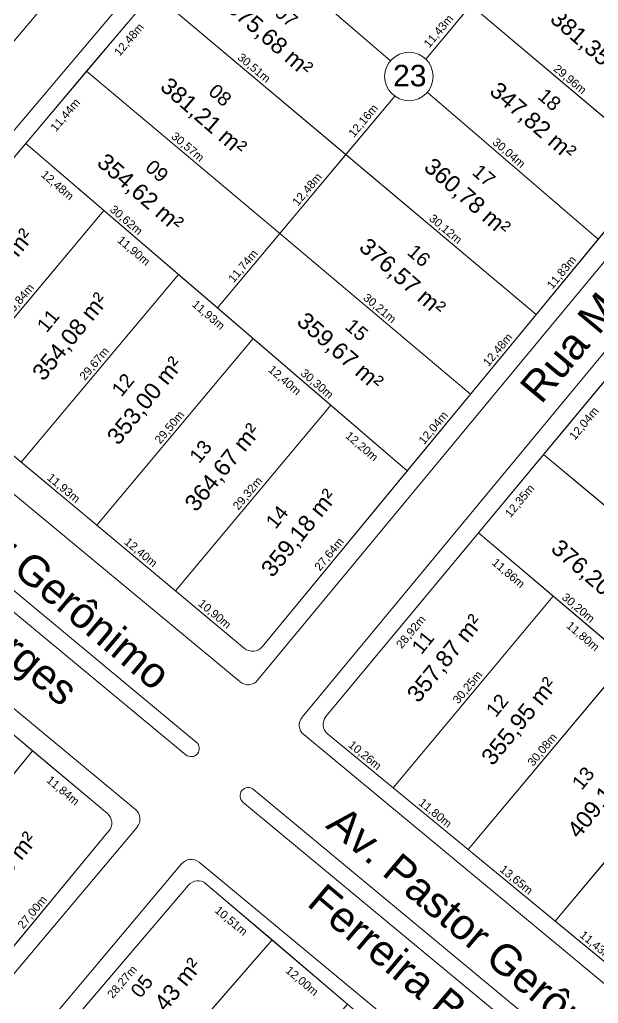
# Model space of a CAD drawing. Header units: metres. Extents: x 3808 to 8215, y 2374 to 6187.
# Drawn here: x 5232.6 to 5302.7, y 3383 to 3502.2 of the extents above; entities that cross this region are included whole.
import ezdxf

# ---------------------------------------------------------------- set-up
doc = ezdxf.new("R2010")
doc.units = ezdxf.units.M
for name, color, linetype in [('Areas Lotes', 1, 'Continuous'), ('Calçada', 8, 'Continuous'), ('COTAS', 7, 'Continuous'), ('Lote', 7, 'Continuous'), ('Nome das Ruas', 7, 'Continuous'), ('Nº Lote', 7, 'Continuous'), ('Nº. quadra', 7, 'Continuous'), ('quadras', 7, 'Continuous')]:
    doc.layers.add(name, color=color, linetype=linetype)
doc.styles.add('Arial', font='arial.ttf')
doc.dimstyles.new('Copy(2) of ISO-25', dxfattribs={"dimtxt": 1, "dimasz": 2.5, "dimexe": 1.25, "dimexo": 0.625, "dimgap": 0.2, "dimtad": 1, "dimtoh": 1, "dimlfac": 1, "dimzin": 1, "dimtxsty": 'Arial', "dimblk": 'NONE', "dimcen": 0, "dimse1": 1, "dimse2": 1, "dimsd1": 1, "dimsd2": 1, "dimclrt": 256, "dimaunit": 1, "dimadec": 3, "dimazin": 0, "dimtfac": 1, "dimtmove": 0, "dimatfit": 3, "dimldrblk": 'NONE', "dimfxl": 1, "dimtolj": 1, "dimtzin": 0, "dimarcsym": 0})

# ---------------------------------------------------------------- blocks, each defined once
blk = doc.blocks.new('*D1378')
at = {"layer": 'Defpoints', "color": 0, "linetype": 'Continuous', "transparency": 16777216}
for p in [(5269.92, 3415.63), (5277.84, 3409.11), (5277.84, 3409.11)]:
    blk.add_point(p, dxfattribs=at)
at = {"layer": 'COTAS', "linetype": 'Continuous', "lineweight": 5, "transparency": 16777216, "insert": (5274.39, 3412.99), "char_height": 1, "attachment_point": 5, "rotation": 320.5563, "style": 'Arial'}
blk.add_mtext('\\A1;10,26m', dxfattribs=at)
blk = doc.blocks.new('_None')
blk = doc.blocks.new('*D1379')
at = {"layer": 'Defpoints', "color": 0, "linetype": 'Continuous', "transparency": 16777216}
for p in [(5277.84, 3409.11), (5286.95, 3401.62), (5286.95, 3401.62)]:
    blk.add_point(p, dxfattribs=at)
at = {"layer": 'COTAS', "linetype": 'Continuous', "lineweight": 5, "transparency": 16777216, "insert": (5282.91, 3405.98), "char_height": 1, "attachment_point": 5, "rotation": 320.5563, "style": 'Arial'}
blk.add_mtext('\\A1;11,80m', dxfattribs=at)
blk = doc.blocks.new('*D1380')
at = {"layer": 'Defpoints', "color": 0, "linetype": 'Continuous', "transparency": 16777216}
for p in [(5286.95, 3401.62), (5297.49, 3392.95), (5297.49, 3392.95)]:
    blk.add_point(p, dxfattribs=at)
at = {"layer": 'COTAS', "linetype": 'Continuous', "lineweight": 5, "transparency": 16777216, "insert": (5292.73, 3397.9), "char_height": 1, "attachment_point": 5, "rotation": 320.5563, "style": 'Arial'}
blk.add_mtext('\\A1;13,65m', dxfattribs=at)
blk = doc.blocks.new('*D1381')
at = {"layer": 'Defpoints', "color": 0, "linetype": 'Continuous', "transparency": 16777216}
for p in [(5297.49, 3392.95), (5306.32, 3385.69), (5306.32, 3385.69)]:
    blk.add_point(p, dxfattribs=at)
at = {"layer": 'COTAS', "linetype": 'Continuous', "lineweight": 5, "transparency": 16777216, "insert": (5302.42, 3389.94), "char_height": 1, "attachment_point": 5, "rotation": 320.5563, "style": 'Arial'}
blk.add_mtext('\\A1;11,43m', dxfattribs=at)
blk = doc.blocks.new('*D1390')
at = {"layer": 'Defpoints', "color": 0, "linetype": 'Continuous', "transparency": 16777216}
for p in [(5288.19, 3440), (5289.92, 3438.57), (5269.72, 3417.75)]:
    blk.add_point(p, dxfattribs=at)
at = {"layer": 'COTAS', "linetype": 'Continuous', "lineweight": 5, "transparency": 16777216, "insert": (5280.06, 3427.95), "char_height": 1, "attachment_point": 5, "rotation": 50.3041, "style": 'Arial'}
blk.add_mtext('\\A1;28,92m', dxfattribs=at)
blk = doc.blocks.new('*D1391')
at = {"layer": 'Defpoints', "color": 0, "linetype": 'Continuous', "transparency": 16777216}
for p in [(5296.08, 3449.5), (5297.8, 3448.07), (5288.19, 3440)]:
    blk.add_point(p, dxfattribs=at)
at = {"layer": 'COTAS', "linetype": 'Continuous', "lineweight": 5, "transparency": 16777216, "insert": (5293.24, 3443.83), "char_height": 1, "attachment_point": 5, "rotation": 50.3041, "style": 'Arial'}
blk.add_mtext('\\A1;12,35m', dxfattribs=at)
blk = doc.blocks.new('*D1392')
at = {"layer": 'Defpoints', "color": 0, "linetype": 'Continuous', "transparency": 16777216}
for p in [(5303.77, 3458.77), (5305.49, 3457.34), (5296.08, 3449.5)]:
    blk.add_point(p, dxfattribs=at)
at = {"layer": 'COTAS', "linetype": 'Continuous', "lineweight": 5, "transparency": 16777216, "insert": (5301.03, 3453.21), "char_height": 1, "attachment_point": 5, "rotation": 50.3041, "style": 'Arial'}
blk.add_mtext('\\A1;12,04m', dxfattribs=at)
blk = doc.blocks.new('*D1402')
at = {"layer": 'Defpoints', "color": 0, "linetype": 'Continuous', "transparency": 16777216}
for p in [(5297.23, 3432.34), (5297.23, 3432.34), (5277.84, 3409.11)]:
    blk.add_point(p, dxfattribs=at)
at = {"layer": 'COTAS', "linetype": 'Continuous', "lineweight": 5, "transparency": 16777216, "insert": (5286.92, 3421.24), "char_height": 1, "attachment_point": 5, "rotation": 50.1346, "style": 'Arial'}
blk.add_mtext('\\A1;30,25m', dxfattribs=at)
blk = doc.blocks.new('*D1403')
at = {"layer": 'Defpoints', "color": 0, "linetype": 'Continuous', "transparency": 16777216}
for p in [(5306.24, 3424.71), (5306.24, 3424.71), (5286.95, 3401.62)]:
    blk.add_point(p, dxfattribs=at)
at = {"layer": 'COTAS', "linetype": 'Continuous', "lineweight": 5, "transparency": 16777216, "insert": (5295.98, 3413.68), "char_height": 1, "attachment_point": 5, "rotation": 50.1346, "style": 'Arial'}
blk.add_mtext('\\A1;30,08m', dxfattribs=at)
blk = doc.blocks.new('*D1404')
at = {"layer": 'Defpoints', "color": 0, "linetype": 'Continuous', "transparency": 16777216}
for p in [(5316.65, 3415.89), (5316.65, 3415.89), (5297.49, 3392.95)]:
    blk.add_point(p, dxfattribs=at)
at = {"layer": 'COTAS', "linetype": 'Continuous', "lineweight": 5, "transparency": 16777216, "insert": (5306.46, 3404.93), "char_height": 1, "attachment_point": 5, "rotation": 50.1346, "style": 'Arial'}
blk.add_mtext('\\A1;29,88m', dxfattribs=at)
blk = doc.blocks.new('*D1406')
at = {"layer": 'Defpoints', "color": 0, "linetype": 'Continuous', "transparency": 16777216}
for p in [(5288.19, 3440), (5297.23, 3432.34), (5295.77, 3430.61)]:
    blk.add_point(p, dxfattribs=at)
at = {"layer": 'COTAS', "linetype": 'Continuous', "lineweight": 5, "transparency": 16777216, "insert": (5291.77, 3435.06), "char_height": 1, "attachment_point": 5, "rotation": 319.7238, "style": 'Arial'}
blk.add_mtext('\\A1;11,86m', dxfattribs=at)
blk = doc.blocks.new('*D1407')
at = {"layer": 'Defpoints', "color": 0, "linetype": 'Continuous', "transparency": 16777216}
for p in [(5297.23, 3432.34), (5306.24, 3424.71), (5304.78, 3422.98)]:
    blk.add_point(p, dxfattribs=at)
at = {"layer": 'COTAS', "linetype": 'Continuous', "lineweight": 5, "transparency": 16777216, "insert": (5300.79, 3427.41), "char_height": 1, "attachment_point": 5, "rotation": 319.7238, "style": 'Arial'}
blk.add_mtext('\\A1;11,80m', dxfattribs=at)
blk = doc.blocks.new('*D1416')
at = {"layer": 'Defpoints', "color": 0, "linetype": 'Continuous', "transparency": 16777216}
for p in [(5288.19, 3440), (5311.23, 3420.48), (5311.23, 3420.48)]:
    blk.add_point(p, dxfattribs=at)
at = {"layer": 'COTAS', "linetype": 'Continuous', "lineweight": 5, "transparency": 16777216, "insert": (5300.23, 3430.85), "char_height": 1, "attachment_point": 5, "rotation": 319.7238, "style": 'Arial'}
blk.add_mtext('\\A1;30,20m', dxfattribs=at)
blk = doc.blocks.new('*D1418')
at = {"layer": 'Defpoints', "color": 0, "linetype": 'Continuous', "transparency": 16777216}
for p in [(5296.08, 3449.5), (5319.28, 3430.11), (5319.28, 3430.11)]:
    blk.add_point(p, dxfattribs=at)
at = {"layer": 'COTAS', "linetype": 'Continuous', "lineweight": 5, "transparency": 16777216, "insert": (5308.19, 3440.42), "char_height": 1, "attachment_point": 5, "rotation": 320.1075, "style": 'Arial'}
blk.add_mtext('\\A1;30,24m', dxfattribs=at)
blk = doc.blocks.new('*D1438')
at = {"layer": 'Defpoints', "color": 0, "linetype": 'Continuous', "transparency": 16777216}
for p in [(5223.67, 3456.19), (5232.81, 3448.57), (5232.81, 3448.57)]:
    blk.add_point(p, dxfattribs=at)
at = {"layer": 'COTAS', "linetype": 'Continuous', "lineweight": 5, "transparency": 16777216, "insert": (5228.75, 3452.99), "char_height": 1, "attachment_point": 5, "rotation": 320.1759, "style": 'Arial'}
blk.add_mtext('\\A1;11,90m', dxfattribs=at)
blk = doc.blocks.new('*D1439')
at = {"layer": 'Defpoints', "color": 0, "linetype": 'Continuous', "transparency": 16777216}
for p in [(5232.81, 3448.57), (5241.97, 3440.93), (5241.97, 3440.93)]:
    blk.add_point(p, dxfattribs=at)
at = {"layer": 'COTAS', "linetype": 'Continuous', "lineweight": 5, "transparency": 16777216, "insert": (5237.9, 3445.36), "char_height": 1, "attachment_point": 5, "rotation": 320.1759, "style": 'Arial'}
blk.add_mtext('\\A1;11,93m', dxfattribs=at)
blk = doc.blocks.new('*D1440')
at = {"layer": 'Defpoints', "color": 0, "linetype": 'Continuous', "transparency": 16777216}
for p in [(5241.97, 3440.93), (5251.5, 3432.98), (5251.5, 3432.98)]:
    blk.add_point(p, dxfattribs=at)
at = {"layer": 'COTAS', "linetype": 'Continuous', "lineweight": 5, "transparency": 16777216, "insert": (5247.25, 3437.57), "char_height": 1, "attachment_point": 5, "rotation": 320.1759, "style": 'Arial'}
blk.add_mtext('\\A1;12,40m', dxfattribs=at)
blk = doc.blocks.new('*D1441')
at = {"layer": 'Defpoints', "color": 0, "linetype": 'Continuous', "transparency": 16777216}
for p in [(5251.5, 3432.98), (5259.87, 3426), (5259.87, 3426)]:
    blk.add_point(p, dxfattribs=at)
at = {"layer": 'COTAS', "linetype": 'Continuous', "lineweight": 5, "transparency": 16777216, "insert": (5256.19, 3430.11), "char_height": 1, "attachment_point": 5, "rotation": 320.1759, "style": 'Arial'}
blk.add_mtext('\\A1;10,90m', dxfattribs=at)
blk = doc.blocks.new('*D1442')
at = {"layer": 'Defpoints', "color": 0, "linetype": 'Continuous', "transparency": 16777216}
for p in [(5279.57, 3447.53), (5279.57, 3447.53), (5261.98, 3426.2)]:
    blk.add_point(p, dxfattribs=at)
at = {"layer": 'COTAS', "linetype": 'Continuous', "lineweight": 5, "transparency": 16777216, "insert": (5270.16, 3437.37), "char_height": 1, "attachment_point": 5, "rotation": 50.49, "style": 'Arial'}
blk.add_mtext('\\A1;27,64m', dxfattribs=at)
blk = doc.blocks.new('*D1443')
at = {"layer": 'Defpoints', "color": 0, "linetype": 'Continuous', "transparency": 16777216}
for p in [(5287.23, 3456.81), (5287.23, 3456.81), (5279.57, 3447.53)]:
    blk.add_point(p, dxfattribs=at)
at = {"layer": 'COTAS', "linetype": 'Continuous', "lineweight": 5, "transparency": 16777216, "insert": (5282.78, 3452.68), "char_height": 1, "attachment_point": 5, "rotation": 50.49, "style": 'Arial'}
blk.add_mtext('\\A1;12,04m', dxfattribs=at)
blk = doc.blocks.new('*D1444')
at = {"layer": 'Defpoints', "color": 0, "linetype": 'Continuous', "transparency": 16777216}
for p in [(5295.17, 3466.44), (5295.17, 3466.44), (5287.23, 3456.81)]:
    blk.add_point(p, dxfattribs=at)
at = {"layer": 'COTAS', "linetype": 'Continuous', "lineweight": 5, "transparency": 16777216, "insert": (5290.58, 3462.14), "char_height": 1, "attachment_point": 5, "rotation": 50.49, "style": 'Arial'}
blk.add_mtext('\\A1;12,48m', dxfattribs=at)
blk = doc.blocks.new('*D1445')
at = {"layer": 'Defpoints', "color": 0, "linetype": 'Continuous', "transparency": 16777216}
for p in [(5302.69, 3475.57), (5302.69, 3475.57), (5295.17, 3466.44)]:
    blk.add_point(p, dxfattribs=at)
at = {"layer": 'COTAS', "linetype": 'Continuous', "lineweight": 5, "transparency": 16777216, "insert": (5298.31, 3471.52), "char_height": 1, "attachment_point": 5, "rotation": 50.49, "style": 'Arial'}
blk.add_mtext('\\A1;11,83m', dxfattribs=at)
blk = doc.blocks.new('*D1446')
at = {"layer": 'Defpoints', "color": 0, "linetype": 'Continuous', "transparency": 16777216}
for p in [(5310.18, 3484.64), (5310.18, 3484.64), (5302.69, 3475.57)]:
    blk.add_point(p, dxfattribs=at)
at = {"layer": 'COTAS', "linetype": 'Continuous', "lineweight": 5, "transparency": 16777216, "insert": (5305.82, 3480.62), "char_height": 1, "attachment_point": 5, "rotation": 50.49, "style": 'Arial'}
blk.add_mtext('\\A1;11,76m', dxfattribs=at)
blk = doc.blocks.new('*D1449')
at = {"layer": 'Defpoints', "color": 0, "linetype": 'Continuous', "transparency": 16777216}
for p in [(5233.34, 3487.2), (5235.13, 3485.7), (5214.96, 3465.42)]:
    blk.add_point(p, dxfattribs=at)
at = {"layer": 'COTAS', "linetype": 'Continuous', "lineweight": 5, "transparency": 16777216, "insert": (5225.32, 3475.32), "char_height": 1, "attachment_point": 5, "rotation": 49.8406, "style": 'Arial'}
blk.add_mtext('\\A1;28,51m', dxfattribs=at)
blk = doc.blocks.new('*D1450')
at = {"layer": 'Defpoints', "color": 0, "linetype": 'Continuous', "transparency": 16777216}
for p in [(5240.72, 3495.95), (5242.5, 3494.44), (5233.34, 3487.2)]:
    blk.add_point(p, dxfattribs=at)
at = {"layer": 'COTAS', "linetype": 'Continuous', "lineweight": 5, "transparency": 16777216, "insert": (5238.2, 3490.59), "char_height": 1, "attachment_point": 5, "rotation": 49.8406, "style": 'Arial'}
blk.add_mtext('\\A1;11,44m', dxfattribs=at)
blk = doc.blocks.new('*D1451')
at = {"layer": 'Defpoints', "color": 0, "linetype": 'Continuous', "transparency": 16777216}
for p in [(5248.77, 3505.49), (5250.56, 3503.98), (5240.72, 3495.95)]:
    blk.add_point(p, dxfattribs=at)
at = {"layer": 'COTAS', "linetype": 'Continuous', "lineweight": 5, "transparency": 16777216, "insert": (5245.92, 3499.73), "char_height": 1, "attachment_point": 5, "rotation": 49.8406, "style": 'Arial'}
blk.add_mtext('\\A1;12,48m', dxfattribs=at)
blk = doc.blocks.new('*D1460')
at = {"layer": 'Defpoints', "color": 0, "linetype": 'Continuous', "transparency": 16777216}
for p in [(5242.81, 3479.08), (5242.81, 3479.08), (5223.67, 3456.19)]:
    blk.add_point(p, dxfattribs=at)
at = {"layer": 'COTAS', "linetype": 'Continuous', "lineweight": 5, "transparency": 16777216, "insert": (5232.63, 3468.15), "char_height": 1, "attachment_point": 5, "rotation": 50.0886, "style": 'Arial'}
blk.add_mtext('\\A1;29,84m', dxfattribs=at)
blk = doc.blocks.new('*D1461')
at = {"layer": 'Defpoints', "color": 0, "linetype": 'Continuous', "transparency": 16777216}
for p in [(5251.84, 3471.32), (5251.84, 3471.32), (5232.81, 3448.57)]:
    blk.add_point(p, dxfattribs=at)
at = {"layer": 'COTAS', "linetype": 'Continuous', "lineweight": 5, "transparency": 16777216, "insert": (5241.71, 3460.46), "char_height": 1, "attachment_point": 5, "rotation": 50.0886, "style": 'Arial'}
blk.add_mtext('\\A1;29,67m', dxfattribs=at)
blk = doc.blocks.new('*D1462')
at = {"layer": 'Defpoints', "color": 0, "linetype": 'Continuous', "transparency": 16777216}
for p in [(5260.9, 3463.55), (5260.9, 3463.55), (5241.97, 3440.93)]:
    blk.add_point(p, dxfattribs=at)
at = {"layer": 'COTAS', "linetype": 'Continuous', "lineweight": 5, "transparency": 16777216, "insert": (5250.82, 3452.75), "char_height": 1, "attachment_point": 5, "rotation": 50.0886, "style": 'Arial'}
blk.add_mtext('\\A1;29,50m', dxfattribs=at)
blk = doc.blocks.new('*D1463')
at = {"layer": 'Defpoints', "color": 0, "linetype": 'Continuous', "transparency": 16777216}
for p in [(5270.31, 3455.47), (5270.31, 3455.47), (5251.5, 3432.98)]:
    blk.add_point(p, dxfattribs=at)
at = {"layer": 'COTAS', "linetype": 'Continuous', "lineweight": 5, "transparency": 16777216, "insert": (5260.29, 3444.74), "char_height": 1, "attachment_point": 5, "rotation": 50.0886, "style": 'Arial'}
blk.add_mtext('\\A1;29,32m', dxfattribs=at)
blk = doc.blocks.new('*D1464')
at = {"layer": 'Defpoints', "color": 0, "linetype": 'Continuous', "transparency": 16777216}
for p in [(5233.34, 3487.2), (5242.81, 3479.08), (5241.36, 3477.38)]:
    blk.add_point(p, dxfattribs=at)
at = {"layer": 'COTAS', "linetype": 'Continuous', "lineweight": 5, "transparency": 16777216, "insert": (5237.15, 3482.06), "char_height": 1, "attachment_point": 5, "rotation": 319.3588, "style": 'Arial'}
blk.add_mtext('\\A1;12,48m', dxfattribs=at)
blk = doc.blocks.new('*D1465')
at = {"layer": 'Defpoints', "color": 0, "linetype": 'Continuous', "transparency": 16777216}
for p in [(5242.81, 3479.08), (5251.84, 3471.32), (5250.39, 3469.63)]:
    blk.add_point(p, dxfattribs=at)
at = {"layer": 'COTAS', "linetype": 'Continuous', "lineweight": 5, "transparency": 16777216, "insert": (5246.4, 3474.12), "char_height": 1, "attachment_point": 5, "rotation": 319.3588, "style": 'Arial'}
blk.add_mtext('\\A1;11,90m', dxfattribs=at)
blk = doc.blocks.new('*D1466')
at = {"layer": 'Defpoints', "color": 0, "linetype": 'Continuous', "transparency": 16777216}
for p in [(5251.84, 3471.32), (5260.9, 3463.55), (5259.45, 3461.86)]:
    blk.add_point(p, dxfattribs=at)
at = {"layer": 'COTAS', "linetype": 'Continuous', "lineweight": 5, "transparency": 16777216, "insert": (5255.44, 3466.35), "char_height": 1, "attachment_point": 5, "rotation": 319.3588, "style": 'Arial'}
blk.add_mtext('\\A1;11,93m', dxfattribs=at)
blk = doc.blocks.new('*D1467')
at = {"layer": 'Defpoints', "color": 0, "linetype": 'Continuous', "transparency": 16777216}
for p in [(5260.9, 3463.55), (5270.31, 3455.47), (5268.86, 3453.78)]:
    blk.add_point(p, dxfattribs=at)
at = {"layer": 'COTAS', "linetype": 'Continuous', "lineweight": 5, "transparency": 16777216, "insert": (5264.67, 3458.43), "char_height": 1, "attachment_point": 5, "rotation": 319.3588, "style": 'Arial'}
blk.add_mtext('\\A1;12,40m', dxfattribs=at)
blk = doc.blocks.new('*D1468')
at = {"layer": 'Defpoints', "color": 0, "linetype": 'Continuous', "transparency": 16777216}
for p in [(5270.31, 3455.47), (5279.57, 3447.53), (5278.12, 3445.83)]:
    blk.add_point(p, dxfattribs=at)
at = {"layer": 'COTAS', "linetype": 'Continuous', "lineweight": 5, "transparency": 16777216, "insert": (5274.01, 3450.42), "char_height": 1, "attachment_point": 5, "rotation": 319.3588, "style": 'Arial'}
blk.add_mtext('\\A1;12,20m', dxfattribs=at)
blk = doc.blocks.new('*D1469')
at = {"layer": 'Defpoints', "color": 0, "linetype": 'Continuous', "transparency": 16777216}
for p in [(5264.11, 3476.27), (5264.11, 3476.27), (5256.58, 3467.26)]:
    blk.add_point(p, dxfattribs=at)
at = {"layer": 'COTAS', "linetype": 'Continuous', "lineweight": 5, "transparency": 16777216, "insert": (5259.73, 3472.28), "char_height": 1, "attachment_point": 5, "rotation": 50.0886, "style": 'Arial'}
blk.add_mtext('\\A1;11,74m', dxfattribs=at)
blk = doc.blocks.new('*D1470')
at = {"layer": 'Defpoints', "color": 0, "linetype": 'Continuous', "transparency": 16777216}
for p in [(5272.12, 3485.84), (5272.12, 3485.84), (5264.11, 3476.27)]:
    blk.add_point(p, dxfattribs=at)
at = {"layer": 'COTAS', "linetype": 'Continuous', "lineweight": 5, "transparency": 16777216, "insert": (5267.5, 3481.57), "char_height": 1, "attachment_point": 5, "rotation": 50.0886, "style": 'Arial'}
blk.add_mtext('\\A1;12,48m', dxfattribs=at)
blk = doc.blocks.new('*D1471')
at = {"layer": 'Defpoints', "color": 0, "linetype": 'Continuous', "transparency": 16777216}
for p in [(5278.8, 3494.05), (5278.8, 3494.05), (5271, 3484.72)]:
    blk.add_point(p, dxfattribs=at)
at = {"layer": 'COTAS', "linetype": 'Continuous', "lineweight": 5, "transparency": 16777216, "insert": (5274.29, 3489.9), "char_height": 1, "attachment_point": 5, "rotation": 50.0886, "style": 'Arial'}
blk.add_mtext('\\A1;12,16m', dxfattribs=at)
blk = doc.blocks.new('*D1472')
at = {"layer": 'Defpoints', "color": 0, "linetype": 'Continuous', "transparency": 16777216}
for p in [(5287.69, 3504.62), (5287.69, 3504.62), (5280.36, 3495.85)]:
    blk.add_point(p, dxfattribs=at)
at = {"layer": 'COTAS', "linetype": 'Continuous', "lineweight": 5, "transparency": 16777216, "insert": (5283.41, 3500.75), "char_height": 1, "attachment_point": 5, "rotation": 50.0886, "style": 'Arial'}
blk.add_mtext('\\A1;11,43m', dxfattribs=at)
blk = doc.blocks.new('*D1474')
at = {"layer": 'Defpoints', "color": 0, "linetype": 'Continuous', "transparency": 16777216}
for p in [(5233.34, 3487.2), (5256.58, 3467.26), (5256.58, 3467.26)]:
    blk.add_point(p, dxfattribs=at)
at = {"layer": 'COTAS', "linetype": 'Continuous', "lineweight": 5, "transparency": 16777216, "insert": (5245.48, 3477.84), "char_height": 1, "attachment_point": 5, "rotation": 319.3588, "style": 'Arial'}
blk.add_mtext('\\A1;30,62m', dxfattribs=at)
blk = doc.blocks.new('*D1475')
at = {"layer": 'Defpoints', "color": 0, "linetype": 'Continuous', "transparency": 16777216}
for p in [(5256.58, 3467.26), (5279.57, 3447.53), (5279.57, 3447.53)]:
    blk.add_point(p, dxfattribs=at)
at = {"layer": 'COTAS', "linetype": 'Continuous', "lineweight": 5, "transparency": 16777216, "insert": (5268.59, 3458), "char_height": 1, "attachment_point": 5, "rotation": 319.3588, "style": 'Arial'}
blk.add_mtext('\\A1;30,30m', dxfattribs=at)
blk = doc.blocks.new('*D1476')
at = {"layer": 'Defpoints', "color": 0, "linetype": 'Continuous', "transparency": 16777216}
for p in [(5240.72, 3495.95), (5264.11, 3476.27), (5264.11, 3476.27)]:
    blk.add_point(p, dxfattribs=at)
at = {"layer": 'COTAS', "linetype": 'Continuous', "lineweight": 5, "transparency": 16777216, "insert": (5252.93, 3486.72), "char_height": 1, "attachment_point": 5, "rotation": 319.9179, "style": 'Arial'}
blk.add_mtext('\\A1;30,57m', dxfattribs=at)
blk = doc.blocks.new('*D1477')
at = {"layer": 'Defpoints', "color": 0, "linetype": 'Continuous', "transparency": 16777216}
for p in [(5264.11, 3476.27), (5287.23, 3456.81), (5287.23, 3456.81)]:
    blk.add_point(p, dxfattribs=at)
at = {"layer": 'COTAS', "linetype": 'Continuous', "lineweight": 5, "transparency": 16777216, "insert": (5276.18, 3467.15), "char_height": 1, "attachment_point": 5, "rotation": 319.9179, "style": 'Arial'}
blk.add_mtext('\\A1;30,21m', dxfattribs=at)
blk = doc.blocks.new('*D1478')
at = {"layer": 'Defpoints', "color": 0, "linetype": 'Continuous', "transparency": 16777216}
for p in [(5248.77, 3505.49), (5272.12, 3485.84), (5272.12, 3485.84)]:
    blk.add_point(p, dxfattribs=at)
at = {"layer": 'COTAS', "linetype": 'Continuous', "lineweight": 5, "transparency": 16777216, "insert": (5260.96, 3496.28), "char_height": 1, "attachment_point": 5, "rotation": 319.9179, "style": 'Arial'}
blk.add_mtext('\\A1;30,51m', dxfattribs=at)
blk = doc.blocks.new('*D1479')
at = {"layer": 'Defpoints', "color": 0, "linetype": 'Continuous', "transparency": 16777216}
for p in [(5272.12, 3485.84), (5295.17, 3466.44), (5295.17, 3466.44)]:
    blk.add_point(p, dxfattribs=at)
at = {"layer": 'COTAS', "linetype": 'Continuous', "lineweight": 5, "transparency": 16777216, "insert": (5284.16, 3476.76), "char_height": 1, "attachment_point": 5, "rotation": 319.9179, "style": 'Arial'}
blk.add_mtext('\\A1;30,12m', dxfattribs=at)
blk = doc.blocks.new('*D1480')
at = {"layer": 'Defpoints', "color": 0, "linetype": 'Continuous', "transparency": 16777216}
for p in [(5256.83, 3515.03), (5279.92, 3495.17), (5279.92, 3495.17)]:
    blk.add_point(p, dxfattribs=at)
at = {"layer": 'COTAS', "linetype": 'Continuous', "lineweight": 5, "transparency": 16777216, "insert": (5268.9, 3505.71), "char_height": 1, "attachment_point": 5, "rotation": 319.2934, "style": 'Arial'}
blk.add_mtext('\\A1;30,46m', dxfattribs=at)
blk = doc.blocks.new('*D1481')
at = {"layer": 'Defpoints', "color": 0, "linetype": 'Continuous', "transparency": 16777216}
for p in [(5279.92, 3495.17), (5302.69, 3475.57), (5302.69, 3475.57)]:
    blk.add_point(p, dxfattribs=at)
at = {"layer": 'COTAS', "linetype": 'Continuous', "lineweight": 5, "transparency": 16777216, "insert": (5291.83, 3485.98), "char_height": 1, "attachment_point": 5, "rotation": 319.2934, "style": 'Arial'}
blk.add_mtext('\\A1;30,04m', dxfattribs=at)
blk = doc.blocks.new('*D1483')
at = {"layer": 'Defpoints', "color": 0, "linetype": 'Continuous', "transparency": 16777216}
for p in [(5287.25, 3503.93), (5310.18, 3484.64), (5310.18, 3484.64)]:
    blk.add_point(p, dxfattribs=at)
at = {"layer": 'COTAS', "linetype": 'Continuous', "lineweight": 5, "transparency": 16777216, "insert": (5299.23, 3494.9), "char_height": 1, "attachment_point": 5, "rotation": 319.9179, "style": 'Arial'}
blk.add_mtext('\\A1;29,96m', dxfattribs=at)
blk = doc.blocks.new('*D1489')
at = {"layer": 'Defpoints', "color": 0, "linetype": 'Continuous', "transparency": 16777216}
for p in [(5295.52, 3513.82), (5318.2, 3494.37), (5316.69, 3492.62)]:
    blk.add_point(p, dxfattribs=at)
at = {"layer": 'COTAS', "linetype": 'Continuous', "lineweight": 5, "transparency": 16777216, "insert": (5305.87, 3502.94), "char_height": 1, "attachment_point": 5, "rotation": 319.3956, "style": 'Arial'}
blk.add_mtext('\\A1;29,87m', dxfattribs=at)
blk = doc.blocks.new('*D1759')
at = {"layer": 'Defpoints', "color": 0, "linetype": 'Continuous', "transparency": 16777216}
for p in [(5253.07, 3397.32), (5254.86, 3395.79), (5234.73, 3375.79)]:
    blk.add_point(p, dxfattribs=at)
at = {"layer": 'COTAS', "linetype": 'Continuous', "lineweight": 5, "transparency": 16777216, "insert": (5245.09, 3385.54), "char_height": 1, "attachment_point": 5, "rotation": 49.5773, "style": 'Arial'}
blk.add_mtext('\\A1;28,27m', dxfattribs=at)
blk = doc.blocks.new('*D1760')
at = {"layer": 'Defpoints', "color": 0, "linetype": 'Continuous', "transparency": 16777216}
for p in [(5255.18, 3397.49), (5263.19, 3390.68), (5261.68, 3388.9)]:
    blk.add_point(p, dxfattribs=at)
at = {"layer": 'COTAS', "linetype": 'Continuous', "lineweight": 5, "transparency": 16777216, "insert": (5258.19, 3392.92), "char_height": 1, "attachment_point": 5, "rotation": 319.6329, "style": 'Arial'}
blk.add_mtext('\\A1;10,51m', dxfattribs=at)
blk = doc.blocks.new('*D1761')
at = {"layer": 'Defpoints', "color": 0, "linetype": 'Continuous', "transparency": 16777216}
for p in [(5263.19, 3390.68), (5272.33, 3382.91), (5270.82, 3381.13)]:
    blk.add_point(p, dxfattribs=at)
at = {"layer": 'COTAS', "linetype": 'Continuous', "lineweight": 5, "transparency": 16777216, "insert": (5266.77, 3385.63), "char_height": 1, "attachment_point": 5, "rotation": 319.6329, "style": 'Arial'}
blk.add_mtext('\\A1;12,00m', dxfattribs=at)
blk = doc.blocks.new('*D1796')
at = {"layer": 'Defpoints', "color": 0, "linetype": 'Continuous', "transparency": 16777216}
for p in [(5263.19, 3390.68), (5263.19, 3390.68), (5243.58, 3368.11)]:
    blk.add_point(p, dxfattribs=at)
at = {"layer": 'COTAS', "linetype": 'Continuous', "lineweight": 5, "transparency": 16777216, "insert": (5252.78, 3379.92), "char_height": 1, "attachment_point": 5, "rotation": 49.0092, "style": 'Arial'}
blk.add_mtext('\\A1;29,90m', dxfattribs=at)
blk = doc.blocks.new('*D1811')
at = {"layer": 'Defpoints', "color": 0, "linetype": 'Continuous', "transparency": 16777216}
for p in [(5243.43, 3403.87), (5243.43, 3403.87), (5226.22, 3383.07)]:
    blk.add_point(p, dxfattribs=at)
at = {"layer": 'COTAS', "linetype": 'Continuous', "lineweight": 5, "transparency": 16777216, "insert": (5234.21, 3393.98), "char_height": 1, "attachment_point": 5, "rotation": 50.3927, "style": 'Arial'}
blk.add_mtext('\\A1;27,00m', dxfattribs=at)
blk = doc.blocks.new('*D1822')
at = {"layer": 'Defpoints', "color": 0, "linetype": 'Continuous', "transparency": 16777216}
for p in [(5224.92, 3421.38), (5234.18, 3413.59), (5232.76, 3411.9)]:
    blk.add_point(p, dxfattribs=at)
at = {"layer": 'COTAS', "linetype": 'Continuous', "lineweight": 5, "transparency": 16777216, "insert": (5228.64, 3416.41), "char_height": 1, "attachment_point": 5, "rotation": 319.9465, "style": 'Arial'}
blk.add_mtext('\\A1;12,10m', dxfattribs=at)
blk = doc.blocks.new('*D1823')
at = {"layer": 'Defpoints', "color": 0, "linetype": 'Continuous', "transparency": 16777216}
for p in [(5234.18, 3413.59), (5243.24, 3405.98), (5241.82, 3404.28)]:
    blk.add_point(p, dxfattribs=at)
at = {"layer": 'COTAS', "linetype": 'Continuous', "lineweight": 5, "transparency": 16777216, "insert": (5237.81, 3408.71), "char_height": 1, "attachment_point": 5, "rotation": 319.9465, "style": 'Arial'}
blk.add_mtext('\\A1;11,84m', dxfattribs=at)
blk = doc.blocks.new('*D1853')
at = {"layer": 'Defpoints', "color": 0, "linetype": 'Continuous', "transparency": 16777216}
for p in [(5234.18, 3413.59), (5234.18, 3413.59), (5216.18, 3391.57)]:
    blk.add_point(p, dxfattribs=at)
at = {"layer": 'COTAS', "linetype": 'Continuous', "lineweight": 5, "transparency": 16777216, "insert": (5224.56, 3403.09), "char_height": 1, "attachment_point": 5, "rotation": 50.7297, "style": 'Arial'}
blk.add_mtext('\\A1;28,45m', dxfattribs=at)

msp = doc.modelspace()

# ---------------------------------------------------------------- linework, layer by layer
at = {"layer": 'Calçada', "linetype": 'Continuous', "lineweight": 5}
for p, q in [((5210.35, 3474.124), (5281.174, 3557.822)), ((5286.572, 3553.365), (5215.695, 3469.604)), ((5261.44, 3422.134), (5339.731, 3516.762)), ((5344.911, 3512.041), (5266.826, 3417.663)), ((5211.154, 3461.888), (5259.327, 3421.936)), ((5204.912, 3455.373), (5254.014, 3414.648)), ((5203.637, 3453.834), (5252.777, 3413.077)), ((5198.217, 3446.635), (5246.641, 3406.474)), ((5267.024, 3415.552), (5310.549, 3379.454)), ((5260.943, 3408.903), (5304.798, 3372.532)), ((5307.854, 3367.388), (5259.657, 3407.371)), ((5246.832, 3404.355), (5168.426, 3310.964))]:
    msp.add_line(p, q, dxfattribs=at)
at = {"layer": 'Calçada', "linetype": 'Continuous', "lineweight": 5, "flags": 128}
msp.add_lwpolyline([(5252.232, 3399.9, -0.4124561), (5254.338, 3400.09), (5297.768, 3364.071), (5301.808, 3360.708, -0.4106615), (5302.013, 3358.609), (5297.286, 3352.788), (5227.598, 3269.983), (5223.374, 3265.173, -0.3985653), (5221.319, 3264.984), (5218.645, 3267.089), (5176.883, 3302.07), (5174.041, 3304.412, -0.4169025), (5173.846, 3306.534), (5252.232, 3399.9)], format="xyb", dxfattribs=at)
at = {"layer": 'Calçada', "linetype": 'Continuous', "lineweight": 5}
for centre, radius, start, end in [((5260.285, 3423.09), 1.5, 230.32905, 320.39702), ((5267.982, 3416.707), 1.5, 140.39702, 230.32905), ((5253.376, 3413.878), 1, 230.32905, 50.32905), ((5254.785, 3414.011), 1.5, 140.32903, 140.37811), ((5260.305, 3408.133), 1, 50.32905, 230.32905), ((5258.897, 3408.002), 1.5, 320.32895, 320.37819), ((5245.683, 3405.32), 1.5, 319.98503, 50.32905)]:
    msp.add_arc(centre, radius, start, end, dxfattribs=at)
at = {"layer": 'Lote', "linetype": 'Continuous', "lineweight": 5}
for p, q in [((5277.535, 3497.217), (5256.828, 3515.032)), ((5281.802, 3497.415), (5295.521, 3513.816)), ((5295.168, 3466.444), (5248.774, 3505.487)), ((5310.175, 3484.644), (5287.254, 3503.933)), ((5264.111, 3476.266), (5240.724, 3495.947)), ((5256.577, 3467.26), (5278.042, 3492.92)), ((5302.694, 3475.572), (5281.988, 3493.386)), ((5279.567, 3447.526), (5233.344, 3487.202)), ((5223.668, 3456.189), (5242.811, 3479.075)), ((5287.226, 3456.813), (5264.111, 3476.266)), ((5232.808, 3448.567), (5251.843, 3471.324)), ((5241.972, 3440.925), (5260.898, 3463.551)), ((5251.496, 3432.984), (5270.308, 3455.474)), ((5342.243, 3410.91), (5296.075, 3449.502)), ((5288.189, 3440.002), (5334.092, 3401.106)), ((5277.842, 3409.115), (5297.235, 3432.337)), ((5286.955, 3401.618), (5306.238, 3424.708)), ((5297.493, 3392.948), (5316.649, 3415.886)), ((5234.182, 3413.592), (5216.175, 3391.569)), ((5243.579, 3368.112), (5263.189, 3390.678))]:
    msp.add_line(p, q, dxfattribs=at)
at = {"layer": 'Lote', "linetype": 'Continuous', "lineweight": 5, "flags": 128}
for points in [[(5281.802, 3497.415), (5287.254, 3503.933), (5263.986, 3523.514), (5256.828, 3515.032), (5277.535, 3497.217)], [(5277.535, 3497.217), (5256.828, 3515.032), (5248.774, 3505.487), (5272.12, 3485.84), (5278.042, 3492.92)], [(5281.988, 3493.386), (5302.694, 3475.572), (5310.175, 3484.644), (5287.254, 3503.933), (5281.802, 3497.415)], [(5278.042, 3492.92), (5272.12, 3485.84), (5295.168, 3466.444), (5302.694, 3475.572), (5281.988, 3493.386)]]:
    msp.add_lwpolyline(points, dxfattribs=at)
for points in [[(5310.175, 3484.644), (5318.2, 3494.375), (5295.521, 3513.816), (5287.254, 3503.933)], [(5248.774, 3505.487), (5240.724, 3495.947), (5264.111, 3476.266), (5272.12, 3485.84)], [(5256.577, 3467.26), (5264.111, 3476.266), (5240.724, 3495.947), (5233.344, 3487.202)], [(5272.12, 3485.84), (5264.111, 3476.266), (5287.226, 3456.813), (5295.168, 3466.444)], [(5251.843, 3471.324), (5242.811, 3479.075), (5223.668, 3456.189), (5232.808, 3448.567)], [(5264.111, 3476.266), (5256.577, 3467.26), (5279.567, 3447.526), (5287.226, 3456.813)], [(5260.898, 3463.551), (5251.843, 3471.324), (5232.808, 3448.567), (5241.972, 3440.925)], [(5270.308, 3455.474), (5260.898, 3463.551), (5241.972, 3440.925), (5251.496, 3432.984)], [(5319.277, 3430.108), (5326.342, 3438.569), (5303.767, 3458.769), (5296.075, 3449.502)], [(5311.233, 3420.476), (5319.277, 3430.108), (5296.075, 3449.502), (5288.189, 3440.002)], [(5277.842, 3409.115), (5286.955, 3401.618), (5306.238, 3424.708), (5297.235, 3432.337)], [(5286.955, 3401.618), (5297.493, 3392.948), (5316.649, 3415.886), (5306.238, 3424.708)], [(5234.182, 3413.592), (5224.921, 3421.378), (5206.937, 3399.384), (5216.175, 3391.569)], [(5297.493, 3392.948), (5306.32, 3385.686), (5325.37, 3408.497), (5316.649, 3415.886)], [(5243.579, 3368.112), (5252.64, 3360.244), (5272.331, 3382.905), (5263.189, 3390.678)]]:
    msp.add_lwpolyline(points, close=True, dxfattribs=at)
for points in [[(5242.811, 3479.075), (5233.344, 3487.202), (5214.96, 3465.415, 0.4159287), (5215.145, 3463.296), (5223.668, 3456.189)], [(5279.567, 3447.526), (5270.308, 3455.474), (5251.496, 3432.984), (5259.865, 3426.005, 0.41582), (5261.983, 3426.203)], [(5297.235, 3432.337), (5288.189, 3440.002), (5269.718, 3417.749, 0.4155038), (5269.919, 3415.633), (5277.842, 3409.115)], [(5216.175, 3391.569), (5226.221, 3383.07), (5243.433, 3403.871, 0.4119343), (5243.243, 3405.975), (5234.182, 3413.592)], [(5263.189, 3390.678), (5255.179, 3397.486, 0.4139296), (5253.066, 3397.316), (5234.733, 3375.792), (5243.579, 3368.112)]]:
    msp.add_lwpolyline(points, format="xyb", close=True, dxfattribs=at)
at = {"layer": 'Nº. quadra', "lineweight": 5}
for start, end in [(0, 180), (180, 0)]:
    msp.add_arc((5279.761, 3495.302), 2.937, start, end, dxfattribs=at)
at = {"layer": 'quadras', "linetype": 'Continuous', "lineweight": 5}
for p, q in [((5290.93, 3555.443), (5214.96, 3465.415)), ((5261.983, 3426.203), (5336.56, 3516.64)), ((5345.423, 3508.95), (5269.718, 3417.749)), ((5215.145, 3463.296), (5259.865, 3426.005)), ((5243.243, 3405.975), (5198.249, 3443.802)), ((5269.919, 3415.633), (5314.048, 3379.329)), ((5169.146, 3314.096), (5243.433, 3403.871)), ((5253.066, 3397.316), (5176.696, 3307.654)), ((5298.747, 3360.45), (5255.179, 3397.486))]:
    msp.add_line(p, q, dxfattribs=at)
for centre, start, end in [((5260.826, 3427.157), 230.17591, 320.48998), ((5270.872, 3416.791), 140.30406, 230.55634), ((5242.278, 3404.827), 320.39272, 49.9465), ((5254.208, 3396.343), 49.63285, 139.57729)]:
    msp.add_arc(centre, 1.5, start, end, dxfattribs=at)

# ---------------------------------------------------------------- texts
at = {"layer": 'Areas Lotes', "color": 1, "lineweight": 5, "style": 'Arial'}
for s, rotation, p in [('375,68 m²', 318.90341, (5257.504, 3503.433)), ('381,35 m²', 318.90341, (5296.72, 3502.084)), ('381,21 m²', 318.90341, (5249.495, 3493.858)), ('347,82 m²', 318.90341, (5289.386, 3493.316)), ('354,62 m²', 318.90341, (5241.84, 3484.659)), ('360,78 m²', 318.90341, (5281.437, 3484.116)), ('374,81 m²', 50.94257, (5226.482, 3466.03)), ('376,57 m²', 318.90341, (5273.577, 3474.416)), ('354,08 m²', 50.94257, (5235.513, 3458.278)), ('359,67 m²', 318.90341, (5266.043, 3465.41)), ('353,00 m²', 50.94257, (5244.569, 3450.505)), ('364,67 m²', 50.94257, (5253.979, 3442.428)), ('359,18 m²', 50.94257, (5263.238, 3434.48)), ('376,20 m²', 318.90341, (5296.827, 3437.89)), ('357,87 m²', 50.94257, (5280.905, 3419.291)), ('355,95 m²', 50.94257, (5289.908, 3411.662)), ('409,18 m²', 50.94257, (5300.32, 3402.84)), ('376,46 m²', 50.94257, (5226.914, 3392.929)), ('353,43 m²', 50.94257, (5246.859, 3377.632))]:
    msp.add_text(s, height=2.0071, rotation=rotation, dxfattribs=at).set_placement(p)
at = {"layer": 'Nome das Ruas', "lineweight": 5, "style": 'Arial'}
for s, height, rotation, p in [('Rua Maceió', 3.6842, 50.27315, (5295.78, 3455.479, 190.804)), ('Av. Pastor Gerônimo ', 3.68425, 319.86216, (5212.382, 3451.502, 190.804)), ('Ferreira Borges', 3.68425, 319.86216, (5210.362, 3441.86, 190.804)), ('Av. Pastor Gerônimo ', 3.68425, 319.86216, (5269.564, 3404.368, 190.804)), ('Ferreira Borges', 3.68425, 319.86216, (5267.258, 3394.936, 190.804))]:
    msp.add_text(s, height=height, rotation=rotation, dxfattribs=at).set_placement(p)
at = {"layer": 'Nº Lote', "lineweight": 5, "style": 'Arial'}
for s, rotation, p in [('07', 318.90341, (5263.362, 3502.854, 1.156)), ('08', 318.90341, (5255.353, 3493.279, 1.156)), ('18', 318.90341, (5295.244, 3492.737, 1.156)), ('09', 318.90341, (5247.698, 3484.08, 1.156)), ('17', 318.90341, (5287.295, 3483.537, 1.156)), ('16', 318.90341, (5279.435, 3473.837, 1.156)), ('11', 50.94257, (5235.883, 3464.153, 1.156)), ('15', 318.90341, (5271.901, 3464.831, 1.156)), ('12', 50.94257, (5244.939, 3456.38, 1.156)), ('13', 50.94257, (5254.349, 3448.303, 1.156)), ('14', 50.94257, (5263.608, 3440.355, 1.156)), ('11', 50.94257, (5281.276, 3425.166, 1.156)), ('12', 50.94257, (5290.278, 3417.537, 1.156)), ('13', 50.94257, (5300.69, 3408.715, 1.156)), ('05', 50.94257, (5247.229, 3383.506, 1.156))]:
    msp.add_text(s, height=1.706, rotation=rotation, dxfattribs=at).set_placement(p)
at = {"layer": 'Nº. quadra', "lineweight": 5, "style": 'Arial'}
msp.add_text('23', height=2.6083, dxfattribs=at).set_placement((5277.841, 3494.106))

# ---------------------------------------------------------------- dimensions: what is measured, and where the dimension line sits
at = {"layer": 'COTAS', "linetype": 'Continuous', "lineweight": 5}
for p1, p2, distance, picture, middle in [((5256.828, 3515.032), (5279.92, 3495.165), 0, '*D1480', (5268.896, 3505.706)), ((5295.521, 3513.816), (5318.2, 3494.375), -2.317, '*D1489', (5305.874, 3502.945)), ((5248.774, 3505.487), (5272.12, 3485.84), 0, '*D1478', (5260.963, 3496.276)), ((5287.254, 3503.933), (5310.175, 3484.644), 0, '*D1483', (5299.23, 3494.901)), ((5240.724, 3495.947), (5264.111, 3476.266), 0, '*D1476', (5252.933, 3486.719)), ((5279.92, 3495.165), (5302.694, 3475.572), 0, '*D1481', (5291.829, 3485.976)), ((5214.96, 3465.415), (5233.344, 3487.202), -2.331, '*D1449', (5225.321, 3475.322)), ((5233.344, 3487.202), (5242.811, 3479.075), -2.229, '*D1464', (5237.148, 3482.055)), ((5233.344, 3487.202), (5256.577, 3467.26), 0, '*D1474', (5245.482, 3477.838)), ((5272.12, 3485.84), (5295.168, 3466.444), 0, '*D1479', (5284.159, 3476.755)), ((5223.668, 3456.189), (5242.811, 3479.075), 0, '*D1460', (5232.625, 3468.146)), ((5256.577, 3467.26), (5264.111, 3476.266), 0, '*D1469', (5259.73, 3472.276)), ((5264.111, 3476.266), (5287.226, 3456.813), 0, '*D1477', (5276.184, 3467.152)), ((5232.808, 3448.567), (5251.843, 3471.324), 0, '*D1461', (5241.711, 3460.459)), ((5256.577, 3467.26), (5279.567, 3447.526), 0, '*D1475', (5268.594, 3458.001)), ((5241.972, 3440.925), (5260.898, 3463.551), 0, '*D1462', (5250.821, 3452.752)), ((5251.496, 3432.984), (5270.308, 3455.474), 0, '*D1463', (5260.287, 3444.743)), ((5296.075, 3449.502), (5319.277, 3430.108), 0, '*D1418', (5308.19, 3440.42)), ((5261.983, 3426.203), (5279.567, 3447.526), 0, '*D1442', (5270.157, 3437.374)), ((5269.718, 3417.749), (5288.189, 3440.002), -2.244, '*D1390', (5280.064, 3427.954)), ((5288.189, 3440.002), (5297.235, 3432.337), -2.259, '*D1406', (5291.769, 3435.057)), ((5288.189, 3440.002), (5311.233, 3420.476), 0, '*D1416', (5300.229, 3430.85)), ((5277.842, 3409.115), (5297.235, 3432.337), 0, '*D1402', (5286.924, 3421.239)), ((5286.955, 3401.618), (5306.238, 3424.708), 0, '*D1403', (5295.981, 3413.677)), ((5269.919, 3415.633), (5277.842, 3409.115), 0, '*D1378', (5274.389, 3412.992)), ((5297.493, 3392.948), (5316.649, 3415.886), 0, '*D1404', (5306.456, 3404.93)), ((5216.175, 3391.569), (5234.182, 3413.592), 0, '*D1853', (5224.559, 3403.088)), ((5277.842, 3409.115), (5286.955, 3401.618), 0, '*D1379', (5282.907, 3405.985)), ((5226.221, 3383.07), (5243.433, 3403.871), 0, '*D1811', (5234.21, 3393.981)), ((5286.955, 3401.618), (5297.493, 3392.948), 0, '*D1380', (5292.733, 3397.901)), ((5255.179, 3397.486), (5263.189, 3390.678), -2.329, '*D1760', (5258.194, 3392.918)), ((5243.579, 3368.112), (5263.189, 3390.678), 0, '*D1796', (5252.779, 3379.92))]:
    dim = msp.add_aligned_dim(p1=p1, p2=p2, distance=distance, dimstyle='Copy(2) of ISO-25', override={"dimpost": 'm'}, dxfattribs=at)
    dim.commit()
    dim.dimension.update_dxf_attribs({"geometry": picture, "text_midpoint": middle})
for base, p1, p2, angle, picture, middle in [((5250.555, 3503.984), (5240.724, 3495.947), (5248.774, 3505.487), 229.84059, '*D1451', (5245.918, 3499.73)), ((5287.689, 3504.617), (5280.355, 3495.849), (5287.689, 3504.617), 230.08861, '*D1472', (5283.408, 3500.747)), ((5242.505, 3494.444), (5233.344, 3487.202), (5240.724, 3495.947), 229.84059, '*D1450', (5238.203, 3490.588)), ((5278.8, 3494.047), (5271, 3484.722), (5278.8, 3494.047), 230.08861, '*D1471', (5274.286, 3489.898)), ((5272.12, 3485.84), (5264.111, 3476.266), (5272.12, 3485.84), 230.08861, '*D1470', (5267.501, 3481.567)), ((5310.175, 3484.644), (5302.694, 3475.572), (5310.175, 3484.644), 230.48998, '*D1446', (5305.817, 3480.617)), ((5250.391, 3469.632), (5242.811, 3479.075), (5251.843, 3471.324), 139.35879, '*D1465', (5246.397, 3474.116)), ((5302.694, 3475.572), (5295.168, 3466.444), (5302.694, 3475.572), 230.48998, '*D1445', (5298.313, 3471.518)), ((5259.446, 3461.859), (5251.843, 3471.324), (5260.898, 3463.551), 139.35879, '*D1466', (5255.44, 3466.354)), ((5295.168, 3466.444), (5287.226, 3456.813), (5295.168, 3466.444), 230.48998, '*D1444', (5290.579, 3462.138)), ((5268.856, 3453.782), (5260.898, 3463.551), (5270.308, 3455.474), 139.35879, '*D1467', (5264.673, 3458.429)), ((5305.494, 3457.335), (5296.075, 3449.502), (5303.767, 3458.769), 230.30406, '*D1392', (5301.032, 3453.214)), ((5287.226, 3456.813), (5279.567, 3447.526), (5287.226, 3456.813), 230.48998, '*D1443', (5282.779, 3452.679)), ((5232.808, 3448.567), (5223.668, 3456.189), (5232.808, 3448.567), 140.17591, '*D1438', (5228.751, 3452.993)), ((5278.115, 3445.835), (5270.308, 3455.474), (5279.567, 3447.526), 139.35879, '*D1468', (5274.007, 3450.416)), ((5241.972, 3440.925), (5232.808, 3448.567), (5241.972, 3440.925), 140.17591, '*D1439', (5237.903, 3445.362)), ((5297.802, 3448.069), (5288.189, 3440.002), (5296.075, 3449.502), 230.30406, '*D1391', (5293.242, 3443.83)), ((5251.496, 3432.984), (5241.972, 3440.925), (5251.496, 3432.984), 140.17591, '*D1440', (5247.247, 3437.57)), ((5259.865, 3426.005), (5251.496, 3432.984), (5259.865, 3426.005), 140.17591, '*D1441', (5256.193, 3430.109)), ((5304.777, 3422.985), (5297.235, 3432.337), (5306.238, 3424.708), 139.7238, '*D1407', (5300.794, 3427.41)), ((5232.76, 3411.901), (5224.921, 3421.378), (5234.182, 3413.592), 139.9465, '*D1822', (5228.645, 3416.407)), ((5241.821, 3404.283), (5234.182, 3413.592), (5243.243, 3405.975), 139.9465, '*D1823', (5237.806, 3408.705)), ((5254.862, 3395.786), (5234.733, 3375.792), (5253.066, 3397.316), 229.57729, '*D1759', (5245.086, 3385.543)), ((5306.32, 3385.686), (5297.493, 3392.948), (5306.32, 3385.686), 140.55634, '*D1381', (5302.416, 3389.935)), ((5270.823, 3381.131), (5263.189, 3390.678), (5272.331, 3382.905), 139.63285, '*D1761', (5266.77, 3385.627))]:
    dim = msp.add_linear_dim(base=base, p1=p1, p2=p2, angle=angle, dimstyle='Copy(2) of ISO-25', override={"dimpost": 'm', "dimtmove": 1}, dxfattribs=at)
    dim.commit()
    dim.dimension.update_dxf_attribs({"geometry": picture, "text_midpoint": middle})

doc.saveas('drawing.dxf')
